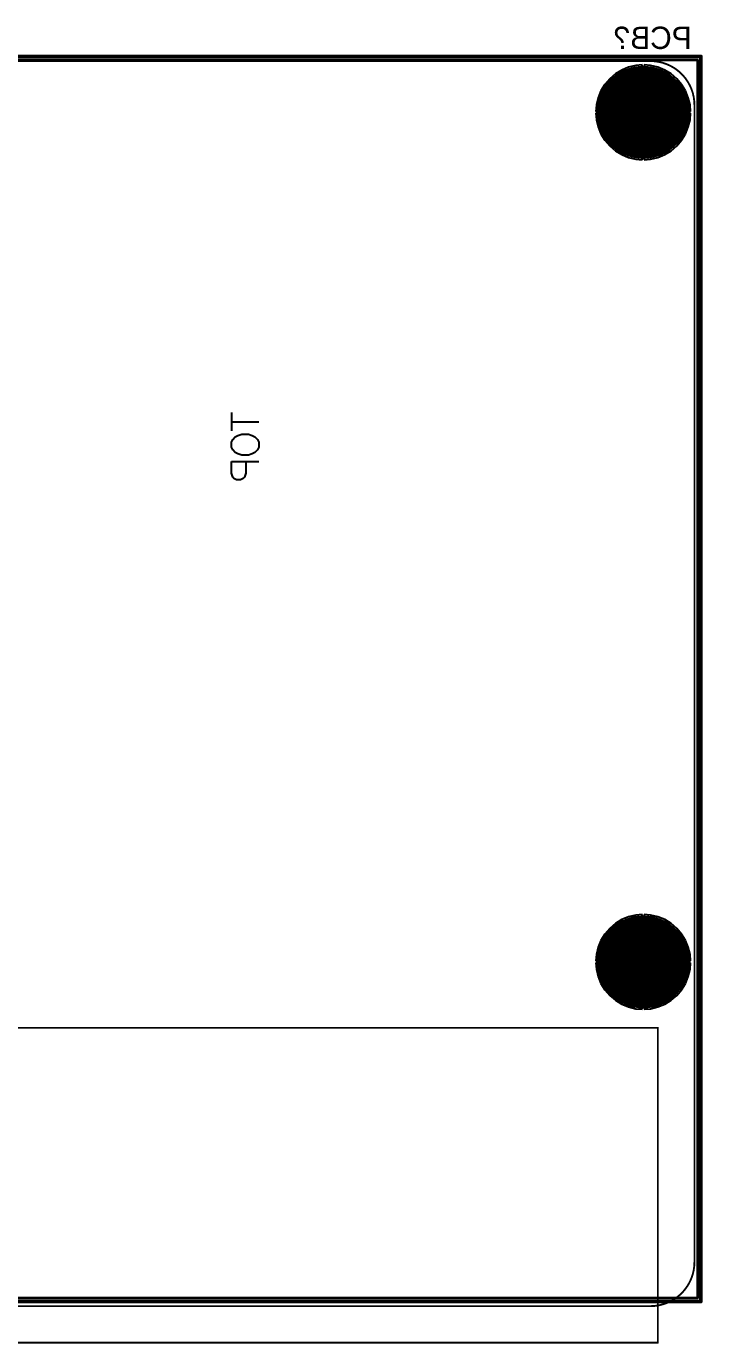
# Model space of a CAD drawing. Header units: millimetres. Extents: x 2.5 to 14.5, y 1.2 to 4.8.
# Drawn here: x 12.652 to 14.47, y 1.235 to 4.776 of the extents above; entities that cross this region are included whole.
import ezdxf

# ---------------------------------------------------------------- set-up
doc = ezdxf.new("R2010")
doc.units = ezdxf.units.MM
doc.header["$MEASUREMENT"] = 0
for name, color, linetype in [('BottomLayer', 5, 'Continuous'), ('BottomOverlay', 54, 'Continuous'), ('BottomSolder', 6, 'Continuous'), ('ConnectLayer', 7, 'Continuous'), ('Mechanical4', 56, 'Continuous'), ('MultiLayer', 9, 'Continuous'), ('PadHoleLayer', 156, 'Continuous'), ('TopLayer', 1, 'Continuous'), ('TopSolder', 216, 'Continuous')]:
    doc.layers.add(name, color=color, linetype=linetype)

# ---------------------------------------------------------------- blocks, each defined once
blk = doc.blocks.new('_RASPBERRY_PI_B__RASPBERRY_PI_B__P________B_106')
at = {"layer": 'BottomLayer', "const_width": 0.122}
for points in [[(0.0768, -0.1378, 1), (0.1988, -0.1378, 1)], [(2.3602, -0.1378, 1), (2.4823, -0.1378, 1)]]:
    blk.add_lwpolyline(points, format="xyb", close=True, dxfattribs=at)
at = {"layer": 'BottomOverlay'}
for p, q in [((0.9695, -1.2451), (0.9695, -1.1713)), ((1.0029, -1.1994), (1.0064, -1.1888)), ((1.0029, -1.2169), (1.0029, -1.1994)), ((1.0064, -1.1888), (1.0099, -1.1818)), ((1.0099, -1.1818), (1.0169, -1.1748)), ((1.0169, -1.1748), (1.024, -1.1713)), ((1.024, -1.1713), (1.038, -1.1713)), ((1.038, -1.1713), (1.045, -1.1748)), ((1.045, -1.1748), (1.0521, -1.1818)), ((1.0521, -1.1818), (1.0556, -1.1888)), ((1.0556, -1.1888), (1.0591, -1.1994)), ((1.0591, -1.1994), (1.0591, -1.2169)), ((1.0763, -1.2451), (1.0763, -1.1713)), ((1.0064, -1.2275), (1.0029, -1.2169)), ((1.0099, -1.2345), (1.0064, -1.2275)), ((1.0169, -1.2415), (1.0099, -1.2345)), ((1.0521, -1.2345), (1.045, -1.2415)), ((1.0556, -1.2275), (1.0521, -1.2345)), ((1.0591, -1.2169), (1.0556, -1.2275)), ((1.0763, -1.2064), (1.108, -1.2064)), ((1.108, -1.2064), (1.1185, -1.2099)), ((1.1185, -1.2099), (1.122, -1.2134)), ((1.122, -1.238), (1.1185, -1.2415)), ((1.122, -1.2134), (1.1255, -1.2205)), ((1.1255, -1.231), (1.122, -1.238)), ((1.1255, -1.2205), (1.1255, -1.231)), ((0.9449, -1.2451), (0.9941, -1.2451)), ((1.024, -1.2451), (1.0169, -1.2415)), ((1.038, -1.2451), (1.024, -1.2451)), ((1.045, -1.2415), (1.038, -1.2451)), ((1.108, -1.2451), (1.0763, -1.2451)), ((1.1185, -1.2415), (1.108, -1.2451))]:
    blk.add_line(p, q, dxfattribs=at)
at = {"layer": 'BottomOverlay', "const_width": 0.005}
for points in [[(0, -0.1181, -0.414214), (0.1181, 0)], [(3.2283, 0, -0.414214), (3.3465, -0.1181)]]:
    blk.add_lwpolyline(points, format="xyb", dxfattribs=at)
for points in [[(3.2283, 0), (0.1181, 0)], [(0, -2.0866), (0, -0.1181)], [(3.3465, -2.0866), (3.3465, -0.1181)]]:
    blk.add_lwpolyline(points, dxfattribs=at)
at = {"layer": 'BottomOverlay', "const_width": 0.0025}
for points in [[(0.1169, 0, 1), (0.1194, 0, 1)], [(0.1169, 0, 1), (0.1194, 0, 1)], [(3.2271, 0, 1), (3.2296, 0, 1)], [(3.2271, 0, 1), (3.2296, 0, 1)], [(-0.0013, -0.1181, 1), (0.0012, -0.1181, 1)], [(-0.0013, -0.1181, 1), (0.0012, -0.1181, 1)], [(3.3452, -0.1181, 1), (3.3477, -0.1181, 1)], [(3.3452, -0.1181, 1), (3.3477, -0.1181, 1)]]:
    blk.add_lwpolyline(points, format="xyb", close=True, dxfattribs=at)
at = {"layer": 'BottomSolder', "const_width": 0.125}
for points in [[(0.0753, -0.1378, 1), (0.2003, -0.1378, 1)], [(2.3588, -0.1378, 1), (2.4838, -0.1378, 1)]]:
    blk.add_lwpolyline(points, format="xyb", close=True, dxfattribs=at)
at = {"layer": 'Mechanical4', "const_width": 0.005}
for points in [[(2.5984, -2.1063), (2.5984, -0.0984)], [(3.4449, -0.0984), (2.5984, -0.0984)], [(2.5984, -2.1063), (2.5984, -0.0984)], [(3.4449, -0.0984), (2.5984, -0.0984)], [(3.4449, -2.1063), (3.4449, -0.0984)], [(3.4449, -2.1063), (3.4449, -0.0984)]]:
    blk.add_lwpolyline(points, dxfattribs=at)
at = {"layer": 'Mechanical4', "const_width": 0.0025}
for points in [[(2.5972, -0.0984, 1), (2.5997, -0.0984, 1)], [(2.5972, -0.0984, 1), (2.5997, -0.0984, 1)], [(2.5972, -0.0984, 1), (2.5997, -0.0984, 1)], [(2.5972, -0.0984, 1), (2.5997, -0.0984, 1)], [(3.4436, -0.0984, 1), (3.4461, -0.0984, 1)], [(3.4436, -0.0984, 1), (3.4461, -0.0984, 1)], [(3.4436, -0.0984, 1), (3.4461, -0.0984, 1)], [(3.4436, -0.0984, 1), (3.4461, -0.0984, 1)]]:
    blk.add_lwpolyline(points, format="xyb", close=True, dxfattribs=at)
at = {"layer": 'MultiLayer', "const_width": 0.122}
for points in [[(0.0768, -0.1378, 1), (0.1988, -0.1378, 1)], [(2.3602, -0.1378, 1), (2.4823, -0.1378, 1)]]:
    blk.add_lwpolyline(points, format="xyb", close=True, dxfattribs=at)
at = {"layer": 'PadHoleLayer', "const_width": 0.0541}
for points in [[(0.1107, -0.1378, 1), (0.1649, -0.1378, 1)], [(2.3942, -0.1378, 1), (2.4483, -0.1378, 1)]]:
    blk.add_lwpolyline(points, format="xyb", close=True, dxfattribs=at)
at = {"layer": 'TopLayer', "const_width": 0.122}
for points in [[(0.0768, -0.1378, 1), (0.1988, -0.1378, 1)], [(2.3602, -0.1378, 1), (2.4823, -0.1378, 1)]]:
    blk.add_lwpolyline(points, format="xyb", close=True, dxfattribs=at)
at = {"layer": 'TopSolder', "const_width": 0.125}
for points in [[(0.0753, -0.1378, 1), (0.2003, -0.1378, 1)], [(2.3588, -0.1378, 1), (2.4838, -0.1378, 1)]]:
    blk.add_lwpolyline(points, format="xyb", close=True, dxfattribs=at)

msp = doc.modelspace()

# ---------------------------------------------------------------- linework, layer by layer
at = {"layer": 'ConnectLayer'}
for p, q in [((2.473, 4.687), (14.457, 4.687)), ((2.4752, 4.6848), (14.4548, 4.6848)), ((14.4548, 4.6848), (14.4548, 1.3587)), ((14.457, 4.687), (14.457, 1.3566)), ((14.2352, 4.6478), (14.22, 4.6348)), ((14.2352, 4.6478), (14.22, 4.6348)), ((14.2523, 4.6583), (14.2352, 4.6478)), ((14.2523, 4.6583), (14.2352, 4.6478)), ((14.2708, 4.6659), (14.2523, 4.6583)), ((14.2708, 4.6659), (14.2523, 4.6583)), ((14.2902, 4.6706), (14.2708, 4.6659)), ((14.2902, 4.6706), (14.2708, 4.6659)), ((14.3076, 4.672), (14.2902, 4.6706)), ((14.3076, 4.672), (14.2902, 4.6706)), ((14.3076, 4.5472), (14.3076, 4.672)), ((14.3076, 4.5472), (14.3076, 4.672)), ((14.3301, 4.6706), (14.3126, 4.672)), ((14.3126, 4.672), (14.3126, 4.5472)), ((14.3301, 4.6706), (14.3126, 4.672)), ((14.3126, 4.672), (14.3126, 4.5472)), ((14.3495, 4.6659), (14.3301, 4.6706)), ((14.3495, 4.6659), (14.3301, 4.6706)), ((14.368, 4.6583), (14.3495, 4.6659)), ((14.368, 4.6583), (14.3495, 4.6659)), ((14.385, 4.6478), (14.368, 4.6583)), ((14.385, 4.6478), (14.368, 4.6583)), ((14.4002, 4.6348), (14.385, 4.6478)), ((14.4002, 4.6348), (14.385, 4.6478)), ((14.207, 4.6196), (14.1966, 4.6026)), ((14.207, 4.6196), (14.1966, 4.6026)), ((14.22, 4.6348), (14.207, 4.6196)), ((14.22, 4.6348), (14.207, 4.6196)), ((14.4132, 4.6196), (14.4002, 4.6348)), ((14.4132, 4.6196), (14.4002, 4.6348)), ((14.4237, 4.6026), (14.4132, 4.6196)), ((14.4237, 4.6026), (14.4132, 4.6196)), ((14.1889, 4.5841), (14.1843, 4.5647)), ((14.1889, 4.5841), (14.1843, 4.5647)), ((14.1966, 4.6026), (14.1889, 4.5841)), ((14.1966, 4.6026), (14.1889, 4.5841)), ((14.4313, 4.5841), (14.4237, 4.6026)), ((14.4313, 4.5841), (14.4237, 4.6026)), ((14.436, 4.5647), (14.4313, 4.5841)), ((14.436, 4.5647), (14.4313, 4.5841)), ((14.1843, 4.5647), (14.1829, 4.5472)), ((14.1843, 4.5647), (14.1829, 4.5472)), ((14.1829, 4.5472), (14.3076, 4.5472)), ((14.1829, 4.5472), (14.3076, 4.5472)), ((14.3076, 4.5422), (14.1829, 4.5422)), ((14.1829, 4.5422), (14.1843, 4.5248)), ((14.3076, 4.5422), (14.1829, 4.5422)), ((14.1829, 4.5422), (14.1843, 4.5248)), ((14.3076, 4.4175), (14.3076, 4.5422)), ((14.3076, 4.4175), (14.3076, 4.5422)), ((14.3126, 4.5472), (14.4374, 4.5472)), ((14.3126, 4.5472), (14.4374, 4.5472)), ((14.4374, 4.5422), (14.3126, 4.5422)), ((14.3126, 4.5422), (14.3126, 4.4175)), ((14.4374, 4.5422), (14.3126, 4.5422)), ((14.3126, 4.5422), (14.3126, 4.4175)), ((14.4374, 4.5472), (14.436, 4.5647)), ((14.4374, 4.5472), (14.436, 4.5647)), ((14.436, 4.5248), (14.4374, 4.5422)), ((14.436, 4.5248), (14.4374, 4.5422)), ((14.1843, 4.5248), (14.1889, 4.5054)), ((14.1843, 4.5248), (14.1889, 4.5054)), ((14.1889, 4.5054), (14.1966, 4.4869)), ((14.1889, 4.5054), (14.1966, 4.4869)), ((14.4237, 4.4869), (14.4313, 4.5054)), ((14.4237, 4.4869), (14.4313, 4.5054)), ((14.4313, 4.5054), (14.436, 4.5248)), ((14.4313, 4.5054), (14.436, 4.5248)), ((14.1966, 4.4869), (14.207, 4.4698)), ((14.1966, 4.4869), (14.207, 4.4698)), ((14.207, 4.4698), (14.22, 4.4546)), ((14.207, 4.4698), (14.22, 4.4546)), ((14.4002, 4.4546), (14.4132, 4.4698)), ((14.4002, 4.4546), (14.4132, 4.4698)), ((14.4132, 4.4698), (14.4237, 4.4869)), ((14.4132, 4.4698), (14.4237, 4.4869)), ((14.22, 4.4546), (14.2352, 4.4416)), ((14.22, 4.4546), (14.2352, 4.4416)), ((14.2352, 4.4416), (14.2523, 4.4312)), ((14.2352, 4.4416), (14.2523, 4.4312)), ((14.2523, 4.4312), (14.2708, 4.4235)), ((14.2523, 4.4312), (14.2708, 4.4235)), ((14.3495, 4.4235), (14.368, 4.4312)), ((14.3495, 4.4235), (14.368, 4.4312)), ((14.368, 4.4312), (14.385, 4.4416)), ((14.368, 4.4312), (14.385, 4.4416)), ((14.385, 4.4416), (14.4002, 4.4546)), ((14.385, 4.4416), (14.4002, 4.4546)), ((14.2708, 4.4235), (14.2902, 4.4189)), ((14.2708, 4.4235), (14.2902, 4.4189)), ((14.2902, 4.4189), (14.3076, 4.4175)), ((14.2902, 4.4189), (14.3076, 4.4175)), ((14.3126, 4.4175), (14.3301, 4.4189)), ((14.3126, 4.4175), (14.3301, 4.4189)), ((14.3301, 4.4189), (14.3495, 4.4235)), ((14.3301, 4.4189), (14.3495, 4.4235)), ((14.2523, 2.3748), (14.2352, 2.3644)), ((14.2523, 2.3748), (14.2352, 2.3644)), ((14.2708, 2.3825), (14.2523, 2.3748)), ((14.2708, 2.3825), (14.2523, 2.3748)), ((14.2902, 2.3871), (14.2708, 2.3825)), ((14.2902, 2.3871), (14.2708, 2.3825)), ((14.3076, 2.3885), (14.2902, 2.3871)), ((14.3076, 2.3885), (14.2902, 2.3871)), ((14.3076, 2.2638), (14.3076, 2.3885)), ((14.3076, 2.2638), (14.3076, 2.3885)), ((14.3301, 2.3871), (14.3126, 2.3885)), ((14.3126, 2.3885), (14.3126, 2.2638)), ((14.3301, 2.3871), (14.3126, 2.3885)), ((14.3126, 2.3885), (14.3126, 2.2638)), ((14.3495, 2.3825), (14.3301, 2.3871)), ((14.3495, 2.3825), (14.3301, 2.3871)), ((14.368, 2.3748), (14.3495, 2.3825)), ((14.368, 2.3748), (14.3495, 2.3825)), ((14.385, 2.3644), (14.368, 2.3748)), ((14.385, 2.3644), (14.368, 2.3748)), ((14.22, 2.3514), (14.207, 2.3362)), ((14.22, 2.3514), (14.207, 2.3362)), ((14.2352, 2.3644), (14.22, 2.3514)), ((14.2352, 2.3644), (14.22, 2.3514)), ((14.4002, 2.3514), (14.385, 2.3644)), ((14.4002, 2.3514), (14.385, 2.3644)), ((14.4132, 2.3362), (14.4002, 2.3514)), ((14.4132, 2.3362), (14.4002, 2.3514)), ((14.1966, 2.3191), (14.1889, 2.3006)), ((14.1966, 2.3191), (14.1889, 2.3006)), ((14.207, 2.3362), (14.1966, 2.3191)), ((14.207, 2.3362), (14.1966, 2.3191)), ((14.4237, 2.3191), (14.4132, 2.3362)), ((14.4237, 2.3191), (14.4132, 2.3362)), ((14.4313, 2.3006), (14.4237, 2.3191)), ((14.4313, 2.3006), (14.4237, 2.3191)), ((14.1843, 2.2812), (14.1829, 2.2638)), ((14.1843, 2.2812), (14.1829, 2.2638)), ((14.1889, 2.3006), (14.1843, 2.2812)), ((14.1889, 2.3006), (14.1843, 2.2812)), ((14.436, 2.2812), (14.4313, 2.3006)), ((14.436, 2.2812), (14.4313, 2.3006)), ((14.4374, 2.2638), (14.436, 2.2812)), ((14.4374, 2.2638), (14.436, 2.2812)), ((14.1829, 2.2638), (14.3076, 2.2638)), ((14.1829, 2.2638), (14.3076, 2.2638)), ((14.3076, 2.2588), (14.1829, 2.2588)), ((14.1829, 2.2588), (14.1843, 2.2413)), ((14.3076, 2.2588), (14.1829, 2.2588)), ((14.1829, 2.2588), (14.1843, 2.2413)), ((14.1843, 2.2413), (14.1889, 2.2219)), ((14.1843, 2.2413), (14.1889, 2.2219)), ((14.3076, 2.134), (14.3076, 2.2588)), ((14.3076, 2.134), (14.3076, 2.2588)), ((14.3126, 2.2638), (14.4374, 2.2638)), ((14.3126, 2.2638), (14.4374, 2.2638)), ((14.4374, 2.2588), (14.3126, 2.2588)), ((14.3126, 2.2588), (14.3126, 2.134)), ((14.4374, 2.2588), (14.3126, 2.2588)), ((14.3126, 2.2588), (14.3126, 2.134)), ((14.4313, 2.2219), (14.436, 2.2413)), ((14.4313, 2.2219), (14.436, 2.2413)), ((14.436, 2.2413), (14.4374, 2.2588)), ((14.436, 2.2413), (14.4374, 2.2588)), ((14.1889, 2.2219), (14.1966, 2.2034)), ((14.1889, 2.2219), (14.1966, 2.2034)), ((14.1966, 2.2034), (14.207, 2.1864)), ((14.1966, 2.2034), (14.207, 2.1864)), ((14.4132, 2.1864), (14.4237, 2.2034)), ((14.4132, 2.1864), (14.4237, 2.2034)), ((14.4237, 2.2034), (14.4313, 2.2219)), ((14.4237, 2.2034), (14.4313, 2.2219)), ((14.207, 2.1864), (14.22, 2.1712)), ((14.207, 2.1864), (14.22, 2.1712)), ((14.22, 2.1712), (14.2352, 2.1582)), ((14.22, 2.1712), (14.2352, 2.1582)), ((14.385, 2.1582), (14.4002, 2.1712)), ((14.385, 2.1582), (14.4002, 2.1712)), ((14.4002, 2.1712), (14.4132, 2.1864)), ((14.4002, 2.1712), (14.4132, 2.1864)), ((14.2352, 2.1582), (14.2523, 2.1477)), ((14.2352, 2.1582), (14.2523, 2.1477)), ((14.2523, 2.1477), (14.2708, 2.1401)), ((14.2523, 2.1477), (14.2708, 2.1401)), ((14.2708, 2.1401), (14.2902, 2.1354)), ((14.2708, 2.1401), (14.2902, 2.1354)), ((14.2902, 2.1354), (14.3076, 2.134)), ((14.2902, 2.1354), (14.3076, 2.134)), ((14.3126, 2.134), (14.3301, 2.1354)), ((14.3126, 2.134), (14.3301, 2.1354)), ((14.3301, 2.1354), (14.3495, 2.1401)), ((14.3301, 2.1354), (14.3495, 2.1401)), ((14.3495, 2.1401), (14.368, 2.1477)), ((14.3495, 2.1401), (14.368, 2.1477)), ((14.368, 2.1477), (14.385, 2.1582)), ((14.368, 2.1477), (14.385, 2.1582)), ((14.457, 1.3566), (2.473, 1.3566)), ((14.4548, 1.3587), (2.4752, 1.3587))]:
    msp.add_line(p, q, dxfattribs=at)
at = {"layer": 'TopLayer', "const_width": 0.01}
for points in [[(2.465, 4.695), (14.465, 4.695)], [(14.465, 1.3485), (14.465, 4.695)], [(2.465, 1.3485), (14.465, 1.3485)]]:
    msp.add_lwpolyline(points, dxfattribs=at)
at = {"layer": 'TopLayer', "const_width": 0.005}
for points in [[(14.4625, 4.695, 1), (14.4675, 4.695, 1)], [(14.4625, 4.695, 1), (14.4675, 4.695, 1)], [(14.4625, 1.3485, 1), (14.4675, 1.3485, 1)], [(14.4625, 1.3485, 1), (14.4675, 1.3485, 1)]]:
    msp.add_lwpolyline(points, format="xyb", close=True, dxfattribs=at)

# ---------------------------------------------------------------- block references
at = {"rotation": 270}
msp.add_blockref('_RASPBERRY_PI_B__RASPBERRY_PI_B__P________B_106', (14.4479, 4.6825), dxfattribs=at)

# ---------------------------------------------------------------- texts
at = {"layer": 'BottomOverlay', "text_generation_flag": 2}
msp.add_text('PCB?', height=0.06, dxfattribs=at).set_placement((14.4404, 4.715))

doc.saveas('drawing.dxf')
